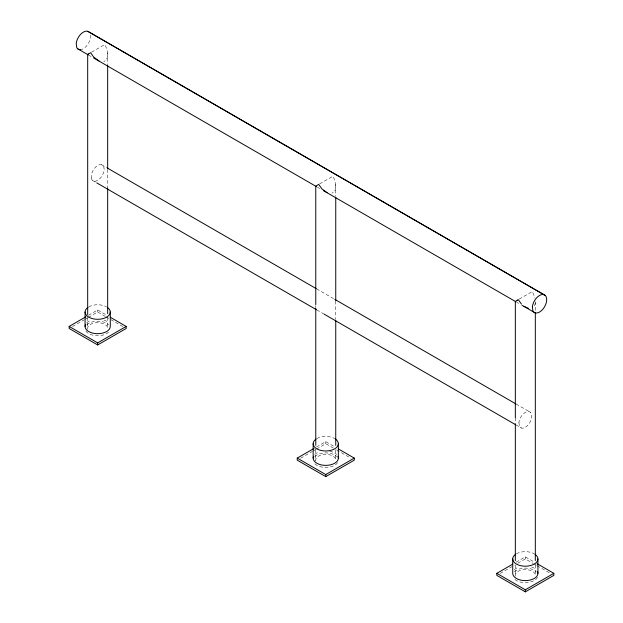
<?xml version="1.0" encoding="UTF-8"?>
<svg xmlns="http://www.w3.org/2000/svg" width="623" height="623" viewBox="0 0 623 623"><rect width="100%" height="100%" fill="white"/><g stroke="black" fill="none" stroke-linecap="round" stroke-linejoin="round"><path stroke-width="0.47" stroke-dasharray="3.12 2.34" d="M535.321 302.833L534.643 305.379A7.421 6.059 60 0 1 533.335 307.256M91.55 52.192L104.742 44.576C107.156 48.672 108.659 53.827 106.992 58.469A7.421 6.059 60 0 1 103.823 61.428M319.638 183.878L332.822 176.262C335.236 180.359 336.747 185.514 335.073 190.155A7.421 6.059 60 0 1 331.903 193.114M519.208 299.095L532.392 291.478L534.978 298.129M88.45 315.293L97.671 309.966L106.899 315.293M72.517 326.545L84.253 319.77M85.094 319.288L87.609 317.831M88.45 317.348L97.671 312.022L105.217 316.383M316.531 446.971L325.759 441.652L334.979 446.971M300.598 458.232L312.341 451.457M313.174 450.966L315.69 449.518M316.531 449.035L325.759 443.708L333.305 448.062M516.101 562.195L525.329 556.869L534.55 562.195M500.168 573.456L514.427 565.225M517.783 563.285L525.329 558.932L532.875 563.285M88.583 55.065L91.114 56.522M317.512 187.227L319.677 188.489M516.981 302.389L518.663 303.362M101.619 164.737L107.024 167.86M316.64 288.885L334.317 299.087M516.155 404.07L530.469 412.333M92.531 180.436L95.903 182.383M316.811 309.927L323.547 313.821M515.976 424.909L521.381 428.032M106.058 316.866L122.832 326.545M336.654 450.001L350.913 458.232M533.716 563.768L536.232 565.225M537.065 565.707L550.483 573.456M91.262 177.61L91.69 179.237A9.15 5.28 -60 0 0 102.032 175.927A9.15 5.28 -60 0 0 100.669 164.581A9.15 5.28 -60 0 0 91.262 175.647L91.254 177.602M535.321 301.734L535.321 311.586M535.321 564.905L535.321 575.169M525.329 556.869L525.329 558.932M515.338 417.862L515.33 422.908M515.33 564.913L515.338 575.185M335.75 184.572L335.75 196.362M335.75 301.104L335.75 319.552M335.75 449.689L335.75 459.945M325.759 441.652L325.759 443.708M315.768 305.55L315.76 307.684M315.76 449.689L315.768 460.934A10.077 5.817 0 0 1 324.419 454.401A10.077 5.817 0 0 1 335.75 459.4M107.662 52.885L107.67 64.683M107.662 169.425L107.662 187.873M107.67 317.566L107.67 328.259M97.671 309.966L97.671 312.022M87.679 317.598L87.679 328.282M337.596 462.655A12.6 7.274 0 0 1 326.857 467.414A12.6 7.274 0 0 1 314.841 463.808M314.841 456.527A12.6 7.274 0 0 1 336.669 456.527M314.841 454.471A12.6 7.274 0 0 1 319.459 451.807M329.801 451.223A12.6 7.274 0 0 1 336.669 454.471M316.842 438.561A12.6 7.274 0 0 1 334.668 438.561M515.338 576.158A10.077 5.817 0 0 1 523.998 569.624A10.077 5.817 0 0 1 535.321 574.624M537.501 577.272A12.6 7.274 0 0 1 526.972 582.598A12.6 7.274 0 0 1 514.419 579.024M514.419 571.75A12.6 7.274 0 0 1 536.239 571.75M514.419 569.695A12.6 7.274 0 0 1 519.029 567.031M531.629 567.031A12.6 7.274 0 0 1 536.239 569.695M516.42 553.785A12.6 7.274 0 0 1 534.238 553.785M90.483 35.223A10.163 5.872 -60 0 1 87.718 44.482A10.163 5.872 -60 0 1 80.593 49.661M87.679 329.256A10.077 5.817 0 0 1 96.339 322.714A10.077 5.817 0 0 1 107.662 327.714M108.581 332.121A12.6 7.274 0 0 1 96.028 335.696A12.6 7.274 0 0 1 85.499 330.369M86.761 324.848A12.6 7.274 0 0 1 108.581 324.848M86.761 322.792A12.6 7.274 0 0 1 91.371 320.129M103.971 320.129A12.6 7.274 0 0 1 108.581 322.792M88.762 306.882A12.6 7.274 0 0 1 106.58 306.882M518.912 422.55L519.348 426.14A9.15 5.28 -60 0 0 529.69 422.838A9.15 5.28 -60 0 0 528.327 411.484A9.15 5.28 -60 0 0 518.912 422.55"/><path stroke-width="0.93" d="M88.357 54.037L87.687 54.427L87.679 314.685M316.445 185.724L318.688 184.416L321.912 188.878L327.091 192.647M516.015 300.948L517.331 300.193M517.339 300.185L518.258 299.64L521.49 304.102M110.248 317.232L126.181 326.429L126.181 328.485L97.671 344.947L69.161 328.485L69.161 326.429L85.935 316.749M69.161 326.429L97.671 342.891L126.181 326.429M338.336 448.91L354.269 458.107L354.269 460.171L325.759 476.626L297.241 460.171L297.241 458.107L314.015 448.428M297.241 458.107L325.759 474.57L354.269 458.107M537.065 563.651L553.839 573.331L553.839 575.387L525.329 591.85L496.819 575.387L496.819 573.331L512.752 564.134M496.819 573.331L525.329 589.794L553.839 573.331M87.679 54.419L90.608 52.737L93.832 57.199L99.002 60.961M528.351 308.315L524.029 306.352M87.742 31.298L543.91 294.663M545.234 295.434L89.066 32.069A10.163 5.872 -60 0 0 81.504 33.455A10.163 5.872 -60 0 0 76.232 43.423L76.707 47.41A10.163 5.872 -60 0 0 80.593 49.661M77.641 48.742L88.225 54.863M93.637 57.978L316.671 186.744M323.399 190.63L516.14 301.906M522.027 305.309L535.134 312.878M107.514 168.14L316.289 288.675M334.808 299.367L515.805 403.868M96.744 182.866L316.461 309.724M324.038 314.093L515.486 424.629M537.929 558.932L537.929 573.331M535.321 312.411L535.321 560.575M525.329 589.794L525.329 591.85M515.338 301.322L515.338 417.862M515.338 423.687L515.338 560.622M512.729 558.932L512.729 573.331A12.6 7.274 0 0 0 526.972 580.543A12.6 7.274 0 0 0 537.501 571.447M338.351 443.708L338.351 458.107M335.75 197.335L335.75 300.434M335.75 320.526L335.75 445.352M325.759 474.57L325.759 476.626M315.768 186.098L315.768 304.585M315.768 308.463L315.768 445.398M313.159 443.708L313.159 458.107M110.271 312.022L110.271 326.429A12.6 7.274 0 0 1 96.028 333.64A12.6 7.274 0 0 1 85.499 324.544M107.662 65.508L107.67 168.755M107.67 188.201L107.67 313.673M97.671 342.891L97.671 344.947M85.071 312.022L85.071 326.429M337.923 456.231A12.6 7.274 0 0 1 325.759 465.381A12.6 7.274 0 0 1 313.587 456.231M335.408 439.028A12.6 7.274 0 0 1 334.403 448.996A12.6 7.274 0 0 1 317.107 448.996A12.6 7.274 0 0 1 316.102 439.028M534.978 554.252A12.6 7.274 0 0 1 533.973 564.22A12.6 7.274 0 0 1 516.677 564.22A12.6 7.274 0 0 1 515.68 554.252M107.32 307.349A12.6 7.274 0 0 1 106.323 317.317A12.6 7.274 0 0 1 89.027 317.317A12.6 7.274 0 0 1 88.022 307.349M532.392 306.789L532.875 310.768A10.163 5.872 -60 0 0 544.37 307.1A10.163 5.872 -60 0 0 542.851 294.492A10.163 5.872 -60 0 0 532.392 306.789"/></g></svg>
